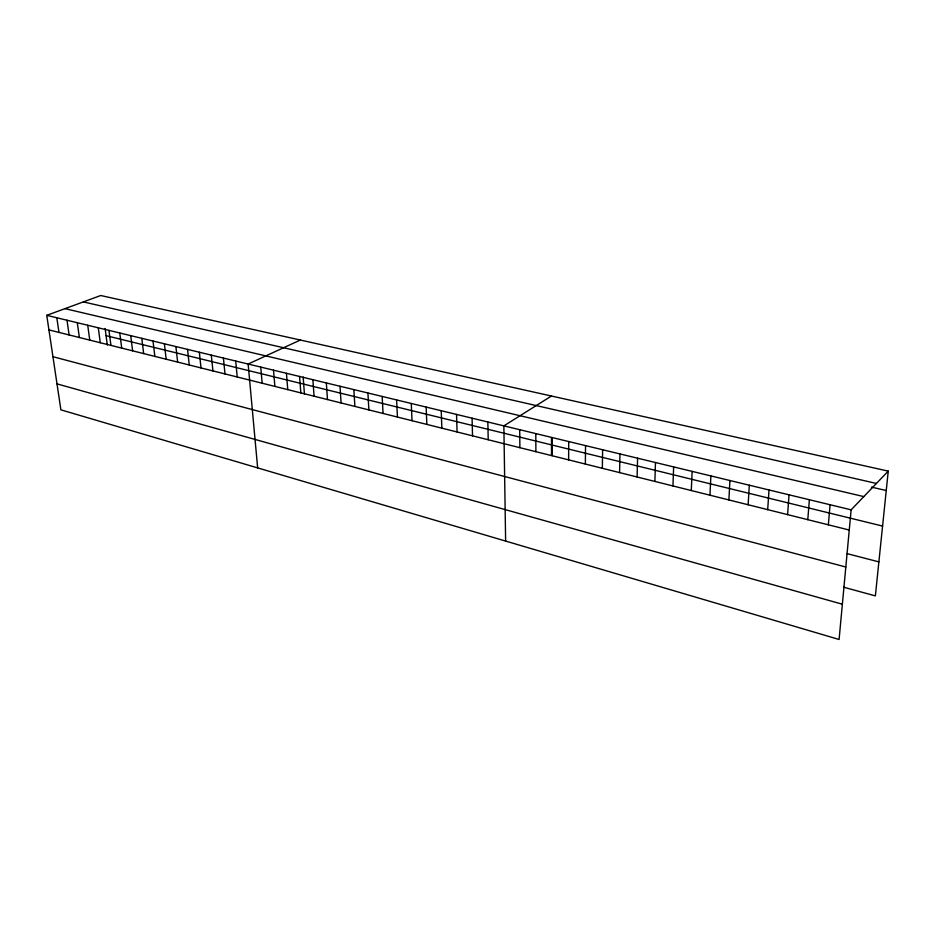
<?xml version="1.0" encoding="UTF-8"?>
<svg xmlns="http://www.w3.org/2000/svg" width="935" height="935" viewBox="0 0 935 935"><rect width="100%" height="100%" fill="white"/><g stroke="black" fill="none" stroke-linecap="round" stroke-linejoin="round"><path stroke-width="1.4" d="M568.62 459.868L568.702 441.542M585.357 464.052L585.532 445.621M602.339 468.295L602.619 449.747M619.589 472.607L619.963 453.942M637.097 476.99L637.577 458.197M654.886 481.432L655.47 462.533M672.943 485.955L673.644 466.927M691.304 490.536L692.11 471.392M709.946 495.199L710.88 475.927M728.879 499.944L729.943 480.532M748.129 504.76L749.321 485.218M767.693 509.645L769.014 489.975M787.586 514.624L789.035 494.825M807.793 519.673L809.383 499.746M828.352 524.816L830.081 504.748M888.25 471.123L851.13 509.832L839.092 639.482L60.892 409.834L46.75 315.34L100.735 295.518L888.25 471.123L875.37 595.887L843.686 587.215M551.463 396.019L503.86 425.869L505.625 541.084M300.369 340.024L248.137 364.031L257.651 467.897M83.344 301.9L876.422 483.453M871.478 487.123L886.251 490.536M64.994 308.643L863.811 496.602M46.75 315.34L851.13 509.832M106.076 335.665L882.582 526.078M48.936 329.903L849.249 530.04M846.818 553.555L878.888 561.888M52.944 356.702L845.824 567.007M57.012 383.876L842.365 604.209M56.813 317.771L58.963 332.416M66.993 320.238L69.108 334.952M77.289 322.727L79.37 337.512M87.715 325.24L89.772 340.118M98.268 327.799L100.29 342.748M105.117 328.466L107.303 344.945M108.951 330.382L110.938 345.412M119.762 332.989L121.714 348.1M130.713 335.642L132.618 350.835M141.793 338.318L143.663 353.594M153.013 341.03L154.848 356.387M164.385 343.788L166.173 359.227M175.897 346.569L177.638 362.09M187.549 349.386L189.256 364.989M199.354 352.238L201.013 367.934M211.31 355.136L212.923 370.914M223.43 358.058L224.996 373.93M235.702 361.027L237.221 376.992M260.736 367.081L262.162 383.221M273.511 370.167L274.878 386.4M286.449 373.299L287.758 389.626M303.15 377.015L304.459 394.301M299.562 376.466L300.825 392.899M312.863 379.68L314.067 396.206M326.338 382.941L327.484 399.561M340.013 386.248L341.088 402.962M353.862 389.603L354.879 406.409M367.923 392.992L368.869 409.916M382.17 396.44L383.058 413.457M396.615 399.935L397.433 417.057M411.283 403.488L412.031 420.703M426.15 407.076L426.827 424.408M441.238 410.722L441.834 428.16M456.549 414.427L457.075 431.97M472.082 418.19L472.526 435.839M487.848 422.001L488.21 439.754M519.708 429.703L519.895 447.678M535.802 433.595L535.895 451.687M552.129 437.533L552.141 455.742M551.498 437.744L551.51 455.111"/></g></svg>
